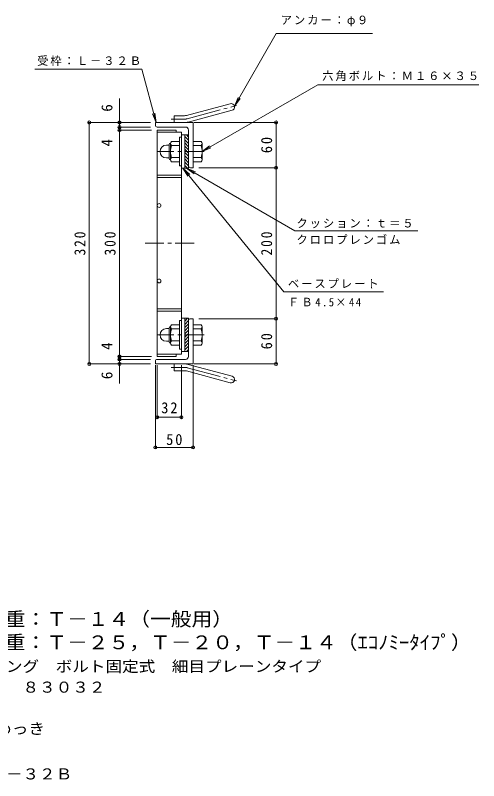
# Model space of a CAD drawing. Units: millimetres at full size, sheet at 1:5; details may follow other scales. Extents: x -906 to 921, y -687 to 656.
# Drawn here: x 306 to 921, y -471 to 544 of the extents above; entities that cross this region are included whole.
import ezdxf
from ezdxf.enums import TextEntityAlignment as Align

# ---------------------------------------------------------------- set-up
doc = ezdxf.new("R2010")
doc.units = ezdxf.units.MM
doc.header["$LTSCALE"] = 5
doc.header["$PDMODE"] = 32
doc.header["$PDSIZE"] = 4
doc.linetypes.add('CHAIN1', pattern=[8, 5, -1, 1, -1])
doc.linetypes.add('CHAIN2', pattern=[12, 9, -1, 1, -1])
for name, color, linetype, lineweight in [('A-1_ピット', 2, 'Continuous', 9), ('A-2_蓋', 3, 'Continuous', 9), ('A-4_寸法', 7, 'Continuous', 9), ('F-4_F-4ﾚｲﾔ', 2, 'Continuous', 9)]:
    doc.layers.add(name, color=color, linetype=linetype, lineweight=lineweight)
doc.layers.add('A-5_仕様文', color=7, linetype='Continuous')
doc.layers.add('F-5_F-5ﾚｲﾔ', color=2, linetype='Continuous')
doc.styles.add('ＭＳ ゴシック', font='')
doc.styles.get('ＭＳ ゴシック').set_extended_font_data('MS Gothic')

msp = doc.modelspace()

# ---------------------------------------------------------------- linework, layer by layer
at = {"layer": 'A-1_ピット'}
for p, q in [((533.118, 411.071), (591.308, 426.664)), ((535.447, 402.378), (593.638, 417.97)), ((516.973, 401.765), (516.973, 410.765)), ((530.788, 410.765), (516.973, 410.765)), ((491.973, 398.265), (491.973, 401.765)), ((541.973, 401.765), (491.973, 401.765)), ((531.973, 395.765), (494.473, 395.765)), ((541.973, 401.765), (541.973, 341.765)), ((535.973, 391.765), (535.973, 341.265)), ((524.173, 376.765), (513.212, 376.765)), ((524.173, 382.265), (524.173, 344.265)), ((526.473, 382.265), (524.173, 382.265)), ((530.973, 341.265), (530.973, 385.265)), ((535.973, 385.265), (530.973, 385.265)), ((535.973, 378.185), (530.973, 383.185)), ((535.973, 373.942), (530.973, 378.942)), ((535.973, 382.428), (533.136, 385.265)), ((541.973, 376.765), (552.934, 376.765)), ((506.663, 371.765), (510.173, 371.765)), ((510.173, 354.065), (510.173, 372.465)), ((511.973, 374.265), (512.173, 374.265)), ((512.173, 374.015), (512.173, 352.515)), ((524.173, 371.265), (513.212, 371.265)), ((535.973, 369.7), (530.973, 374.7)), ((535.973, 365.457), (530.973, 370.457)), ((535.973, 361.215), (530.973, 366.214)), ((541.973, 371.265), (552.935, 371.265)), ((554.173, 374.265), (553.973, 374.265)), ((553.973, 374.015), (553.973, 352.515)), ((498.173, 363.275), (498.173, 363.265)), ((524.173, 355.265), (513.212, 355.265)), ((535.973, 356.972), (530.973, 361.972)), ((535.973, 352.729), (530.973, 357.729)), ((541.973, 355.265), (552.935, 355.265)), ((506.673, 354.765), (510.173, 354.765)), ((511.973, 352.265), (512.173, 352.265)), ((524.173, 349.765), (513.212, 349.765)), ((535.973, 348.487), (530.973, 353.487)), ((535.973, 344.244), (530.973, 349.244)), ((534.71, 341.265), (530.973, 345.001)), ((541.973, 349.765), (552.934, 349.765)), ((554.173, 352.265), (553.973, 352.265)), ((526.473, 344.265), (524.173, 344.265)), ((535.973, 341.265), (530.973, 341.265)), ((538.473, 341.765), (541.973, 341.765)), ((530.973, 142.264), (530.973, 98.264)), ((535.973, 142.264), (530.973, 142.264)), ((534.71, 142.264), (530.973, 138.527)), ((535.973, 91.764), (535.973, 142.264)), ((524.173, 133.764), (513.212, 133.764)), ((524.173, 101.264), (524.173, 139.263)), ((526.473, 139.263), (524.173, 139.263)), ((535.973, 139.284), (530.973, 134.284)), ((535.973, 135.042), (530.973, 130.042)), ((538.473, 141.764), (541.973, 141.764)), ((541.973, 81.763), (541.973, 141.764)), ((541.973, 133.764), (552.934, 133.764)), ((506.673, 128.764), (510.173, 128.764)), ((510.173, 129.464), (510.173, 111.064)), ((511.973, 131.263), (512.173, 131.263)), ((512.173, 109.513), (512.173, 131.013)), ((524.173, 128.263), (513.212, 128.263)), ((535.973, 130.799), (530.973, 125.799)), ((535.973, 126.556), (530.973, 121.557)), ((535.973, 122.314), (530.973, 117.314)), ((541.973, 128.263), (552.935, 128.263)), ((554.173, 131.263), (553.973, 131.263)), ((553.973, 109.513), (553.973, 131.013)), ((498.173, 120.253), (498.173, 120.264)), ((506.663, 111.763), (510.173, 111.763)), ((524.173, 112.263), (513.212, 112.263)), ((535.973, 118.071), (530.973, 113.071)), ((535.973, 113.829), (530.973, 108.829)), ((541.973, 112.263), (552.935, 112.263)), ((511.973, 109.264), (512.173, 109.264)), ((524.173, 106.763), (513.212, 106.763)), ((535.973, 109.586), (530.973, 104.586)), ((535.973, 105.343), (530.973, 100.343)), ((541.973, 106.763), (552.934, 106.763)), ((554.173, 109.264), (553.973, 109.264)), ((526.473, 101.264), (524.173, 101.264)), ((535.973, 98.263), (530.973, 98.263)), ((535.973, 101.101), (533.136, 98.263)), ((491.973, 85.263), (491.973, 81.763)), ((541.973, 81.763), (491.973, 81.763)), ((531.973, 87.764), (494.473, 87.764)), ((516.973, 81.763), (516.973, 72.763)), ((535.447, 81.15), (593.638, 65.558)), ((530.788, 72.763), (516.973, 72.763)), ((533.118, 72.457), (591.308, 56.865))]:
    msp.add_line(p, q, dxfattribs=at)
at = {"layer": 'A-1_ピット', "linetype": 'CHAIN2'}
for p, q in [((534.282, 406.725), (599.449, 424.186)), ((530.788, 406.265), (513.168, 406.265)), ((530.788, 77.263), (513.168, 77.263)), ((534.282, 76.804), (599.449, 59.342))]:
    msp.add_line(p, q, dxfattribs=at)
at = {"layer": 'A-1_ピット', "linetype": 'CHAIN1'}
for p, q in [((556.7, 363.265), (495.24, 363.265)), ((556.7, 120.264), (495.24, 120.264))]:
    msp.add_line(p, q, dxfattribs=at)
at = {"layer": 'A-1_ピット'}
for centre, radius, start, end in [((592.473, 422.317), 4.5, 285.00014, 104.99991), ((530.788, 419.765), 9, 270, 285.00002), ((494.473, 398.265), 2.5, 180, 270), ((530.788, 419.765), 18, 270, 285), ((531.973, 391.765), 4, 0, 90), ((516.333, 374.015), 4.16, 138.61835, 221.37988), ((549.813, 374.015), 4.16, 318.62012, 41.38165), ((506.663, 363.275), 8.49, 90, 180), ((511.973, 372.465), 1.8, 90, 180), ((536.173, 363.265), 24, 160.52881, 199.47119), ((529.973, 363.265), 24, 340.52881, 19.47119), ((506.673, 363.265), 8.5, 180, 270), ((516.333, 352.515), 4.16, 138.62012, 221.38165), ((549.813, 352.515), 4.16, 318.61835, 41.37988), ((511.973, 354.065), 1.8, 180, 270), ((538.473, 344.265), 2.5, 180, 270), ((516.333, 131.013), 4.16, 138.61835, 221.37988), ((538.473, 139.264), 2.5, 90, 180), ((549.813, 131.013), 4.16, 318.62012, 41.38165), ((506.673, 120.264), 8.5, 90, 180), ((511.973, 129.464), 1.8, 90, 180), ((536.173, 120.264), 24, 160.52881, 199.47119), ((529.973, 120.264), 24, 340.52881, 19.47119), ((506.663, 120.253), 8.49, 180, 270), ((516.333, 109.513), 4.16, 138.62012, 221.38165), ((549.813, 109.513), 4.16, 318.61835, 41.37988), ((511.973, 111.064), 1.8, 180, 270), ((531.973, 91.764), 4, 270, 0), ((494.473, 85.263), 2.5, 90, 180), ((530.788, 63.764), 18, 74.99998, 89.99998), ((530.788, 63.764), 9, 74.99998, 90), ((592.473, 61.211), 4.5, 255.00008, 74.99986)]:
    msp.add_arc(centre, radius, start, end, dxfattribs=at)
at = {"layer": 'A-1_ピット', "linetype": 'CHAIN2'}
for centre, start, end in [((530.788, 419.765), 270, 284.99995), ((530.788, 63.764), 75.00005, 90)]:
    msp.add_arc(centre, 13.5, start, end, dxfattribs=at)
at = {"layer": 'A-2_蓋'}
for p, q in [((494.473, 391.765), (494.473, 91.765)), ((530.973, 385.265), (526.473, 385.265)), ((530.973, 341.265), (526.473, 341.265)), ((494.473, 331.765), (526.473, 331.765)), ((494.473, 328.765), (526.473, 328.765)), ((494.473, 154.765), (526.473, 154.765)), ((494.473, 151.766), (526.473, 151.766)), ((530.973, 142.266), (526.473, 142.266)), ((494.473, 94.765), (526.473, 94.765)), ((494.473, 91.765), (519.473, 91.765)), ((519.473, 94.765), (519.473, 91.765)), ((530.973, 98.265), (526.473, 98.265))]:
    msp.add_line(p, q, dxfattribs=at)
at = {"layer": 'A-2_蓋', "linetype": 'CHAIN1'}
msp.add_line((478.324, 241.765), (545.051, 241.765), dxfattribs=at)
at = {"layer": 'A-2_蓋'}
for points in [[(494.473, 391.765), (519.473, 391.765), (519.473, 388.765)], [(494.473, 388.765), (526.473, 388.765), (526.473, 94.765)]]:
    msp.add_lwpolyline(points, dxfattribs=at)
for centre in [(496.973, 291.765), (496.973, 191.765)]:
    msp.add_circle(centre, 2.5, dxfattribs=at)
at = {"layer": 'A-4_寸法'}
for p, q in [((332.307, 472.364), (474.056, 472.364)), ((492.973, 401.765), (474.056, 472.364)), ((553.973, 363.265), (707.26, 451.765)), ((707.26, 451.765), (920.605, 451.765)), ((444.473, 55.883), (444.473, 433.712)), ((596.82, 423.482), (601.603, 435.03)), ((596.82, 423.482), (604.429, 433.399)), ((492.973, 401.765), (488.189, 413.314)), ((492.973, 401.765), (491.341, 414.158)), ((485.473, 401.765), (402.973, 401.765)), ((404.473, 81.765), (404.473, 401.765)), ((485.473, 395.765), (442.973, 395.765)), ((543.288, 401.765), (653.473, 401.765)), ((651.973, 341.765), (651.973, 401.765)), ((486.973, 391.765), (442.973, 391.765)), ((553.973, 363.265), (563.89, 370.874)), ((553.973, 363.265), (565.522, 368.048)), ((528.433, 341.265), (535.006, 330.632)), ((533.473, 341.265), (545.022, 336.481)), ((533.473, 341.265), (543.39, 333.655)), ((549.473, 341.765), (653.473, 341.765)), ((651.973, 141.766), (651.973, 341.765)), ((662.235, 177.336), (794.485, 177.336)), ((549.473, 141.766), (653.473, 141.766)), ((651.973, 81.765), (651.973, 141.766)), ((486.973, 91.765), (442.973, 91.765)), ((485.473, 81.765), (402.973, 81.765)), ((485.473, 87.765), (442.973, 87.765)), ((543.288, 81.765), (653.473, 81.765)), ((491.973, 80.214), (491.973, -30.336)), ((494.473, 80.214), (494.473, 9.664)), ((526.473, 80.214), (526.473, 9.664)), ((541.973, 80.214), (541.973, -30.336)), ((494.473, 11.164), (526.473, 11.164)), ((491.973, -28.836), (541.973, -28.836))]:
    msp.add_line(p, q, dxfattribs=at)
for points in [[(596.82, 423.482), (652.332, 519.632), (779.87, 519.632)], [(662.235, 177.336), (528.433, 341.265), (537.534, 332.696)], [(533.473, 341.265), (676.973, 258.415), (839.877, 258.415)]]:
    msp.add_lwpolyline(points, dxfattribs=at)
for p in [(404.473, 401.765), (444.473, 401.765), (444.473, 395.765), (651.973, 401.765), (444.473, 391.765), (651.973, 341.765), (651.973, 141.766), (444.473, 91.765), (404.473, 81.765), (444.473, 87.765), (444.473, 81.765), (651.973, 81.765), (494.473, 11.164), (526.473, 11.164), (491.973, -28.836), (541.973, -28.836)]:
    msp.add_point(p, dxfattribs=at)

# ---------------------------------------------------------------- texts
at = {"layer": 'A-4_寸法', "color": 2, "style": 'ＭＳ ゴシック'}
for s, p in [('6', (439.473, 416.06)), ('4', (439.473, 369.971)), ('4', (439.473, 100.367)), ('6', (439.473, 61.572))]:
    msp.add_text(s, height=14.66, rotation=90, dxfattribs=at).set_placement(p, align=Align.BOTTOM_LEFT)
at = {"layer": 'A-4_寸法', "char_height": 11, "attachment_point": 7, "style": 'ＭＳ ゴシック'}
for s, insert in [('\\T1.17;アンカー：φ９', (658.117, 529.033)), ('\\T1.17;受枠：Ｌ－３２Ｂ', (335.172, 476.809)), ('\\T1.17;六角ボルト：Ｍ１６×３５', (713.105, 456.734)), ('\\T1.17;クッション：ｔ＝５', (678.959, 261.553)), ('\\T1.17;ベースプレート', (667.689, 182.088))]:
    msp.add_mtext(s, dxfattribs=dict(at, insert=insert))
at = {"layer": 'A-4_寸法', "color": 2, "char_height": 14.66, "attachment_point": 7, "rotation": 90, "style": 'ＭＳ ゴシック'}
for s, insert in [('\\T1.27;\\W0.95;60', (646.973, 361.14)), ('\\T1.27;\\W0.9;320', (399.473, 225.515)), ('\\T1.27;\\W0.9;300', (439.473, 225.515)), ('\\T1.27;\\W0.9;200', (646.973, 225.515)), ('\\T1.27;\\W0.95;60', (646.973, 101.14))]:
    msp.add_mtext(s, dxfattribs=dict(at, insert=insert))
at = {"layer": 'A-4_寸法', "color": 2, "char_height": 14.66, "attachment_point": 7, "style": 'ＭＳ ゴシック'}
for s, insert in [('\\T1.27;\\W0.95;32', (499.848, 16.164)), ('\\T1.27;\\W0.95;50', (506.348, -25.836))]:
    msp.add_mtext(s, dxfattribs=dict(at, insert=insert))
at = {"layer": 'A-5_仕様文', "insert": (667.99, 158.014), "char_height": 11, "attachment_point": 7, "style": 'ＭＳ ゴシック'}
msp.add_mtext('\\T1.26;\\W0.95;ＦＢ4.5×44', dxfattribs=at)
at = {"layer": 'F-4_F-4ﾚｲﾔ', "style": 'ＭＳ ゴシック', "width": 1.1}
for s, p in [('スチール製グレーチング\u3000ボルト固定式\u3000細目プレーンタイプ', (95.921, -330.781)), ('横断溝用\u3000ＱＳＢＬ\u3000８３０３２', (95.921, -358.281)), ('処理：溶融亜鉛めっき', (125.777, -413.281)), ('スチール製受枠\u3000Ｌ－３２Ｂ', (95.921, -473.281))]:
    msp.add_text(s, height=14.66, dxfattribs=at).set_placement(p, align=Align.BOTTOM_LEFT)
at = {"layer": 'F-5_F-5ﾚｲﾔ', "color": 3, "style": 'ＭＳ ゴシック', "width": 1.1}
for s, p in [('※適用荷重：Ｔ－１４（一般用）', (182.376, -270.918)), ('※適用荷重：Ｔ－２５，Ｔ－２０，Ｔ－１４（ｴｺﾉﾐｰﾀｲﾌﾟ）', (182.376, -301.821))]:
    msp.add_text(s, height=18.33, dxfattribs=at).set_placement(p, align=Align.BOTTOM_LEFT)
at = {"layer": 'F-5_F-5ﾚｲﾔ', "color": 7, "insert": (679.029, 240.188), "char_height": 11, "attachment_point": 7, "style": 'ＭＳ ゴシック'}
msp.add_mtext('\\T1.17;クロロプレンゴム', dxfattribs=at)

doc.saveas('drawing.dxf')
